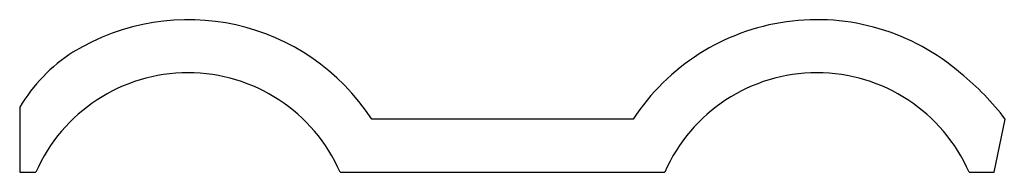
# Model space of a CAD drawing. Header units: millimetres. Extents: x -220 to 3, y 0 to 35.
import ezdxf

# ---------------------------------------------------------------- set-up
doc = ezdxf.new("R2010")
doc.units = ezdxf.units.MM

msp = doc.modelspace()

# ---------------------------------------------------------------- linework, layer by layer
at = {"color": 7, "linetype": 'Continuous', "lineweight": 25}
for p, q in [((-220, 14.73), (-220, 0)), ((-81.49, 12), (-140.51, 12)), ((0, 0), (2.53, 12)), ((-220, 0), (-216.37, 0)), ((-147.63, 0), (-74.37, 0)), ((-5.63, 0), (0, 0))]:
    msp.add_line(p, q, dxfattribs=at)
for centre, radius, start, end in [((-182, -15), 49.5, 33.0557, 121.6852), ((-40, -15), 49.5, 49.0369, 146.9443), ((-187.53, -4.7), 37.84, 122.7534, 149.106), ((-182, -15), 37.5, 23.5782, 156.4218), ((-40, -15), 37.5, 23.5782, 156.4218), ((-44.97, -24.03), 59.62, 37.1857, 51.1223)]:
    msp.add_arc(centre, radius, start, end, dxfattribs=at)

doc.saveas('drawing.dxf')
